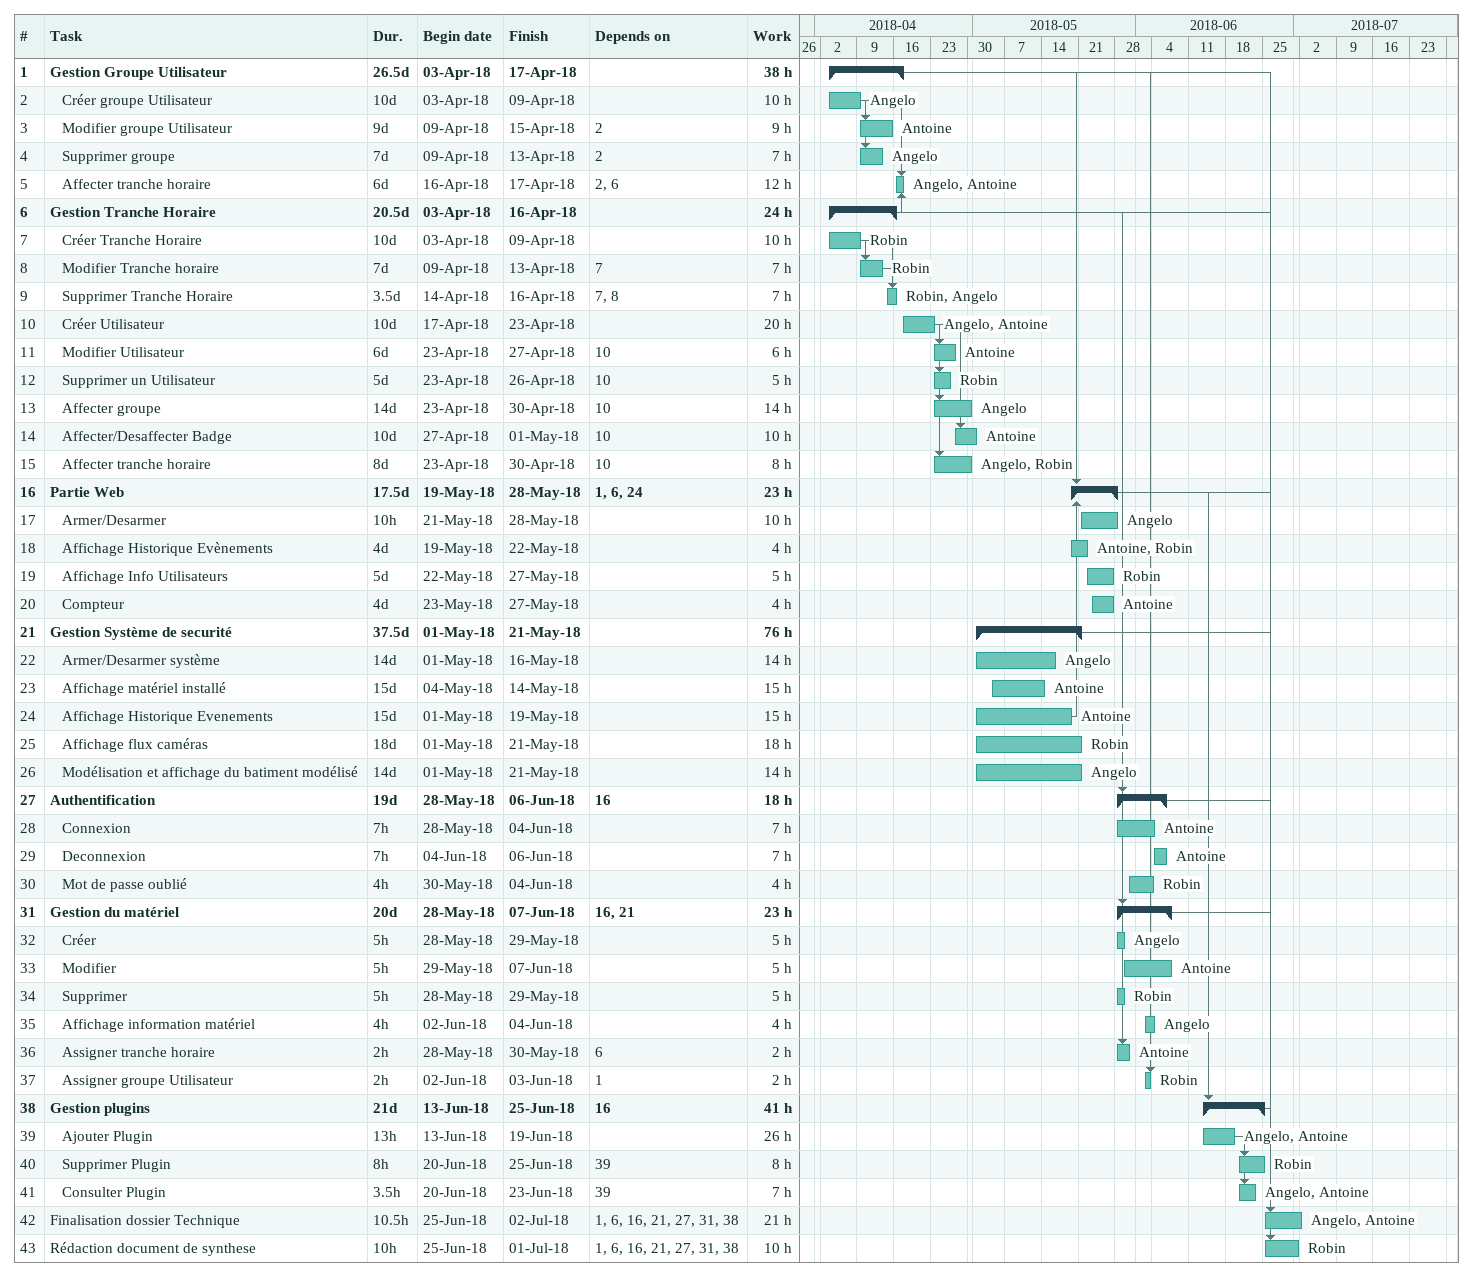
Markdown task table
| ID | Level | Task | Duration | Start | Finish | Predecessors | Resources | Work (h) |
|---|---|---|---|---|---|---|---|---|
| 1 | 1 | **Gestion Groupe Utilisateur** | 26.5d | 2018-04-03 | 2018-04-17 |  |  | 38 |
| 2 | 2 | Créer groupe Utilisateur | 10d | 2018-04-03 | 2018-04-09 |  | Angelo | 10 |
| 3 | 2 | Modifier groupe Utilisateur | 9d | 2018-04-09 | 2018-04-15 | 2 | Antoine | 9 |
| 4 | 2 | Supprimer groupe | 7d | 2018-04-09 | 2018-04-13 | 2 | Angelo | 7 |
| 5 | 2 | Affecter tranche horaire | 6d | 2018-04-16 | 2018-04-17 | 2, 6 | Angelo, Antoine | 12 |
| 6 | 1 | **Gestion Tranche Horaire** | 20.5d | 2018-04-03 | 2018-04-16 |  |  | 24 |
| 7 | 2 | Créer Tranche Horaire | 10d | 2018-04-03 | 2018-04-09 |  | Robin | 10 |
| 8 | 2 | Modifier Tranche horaire | 7d | 2018-04-09 | 2018-04-13 | 7 | Robin | 7 |
| 9 | 2 | Supprimer Tranche Horaire | 3.5d | 2018-04-14 | 2018-04-16 | 7, 8 | Robin, Angelo | 7 |
| 10 | 2 | Créer Utilisateur | 10d | 2018-04-17 | 2018-04-23 |  | Angelo, Antoine | 20 |
| 11 | 2 | Modifier Utilisateur | 6d | 2018-04-23 | 2018-04-27 | 10 | Antoine | 6 |
| 12 | 2 | Supprimer un Utilisateur | 5d | 2018-04-23 | 2018-04-26 | 10 | Robin | 5 |
| 13 | 2 | Affecter groupe | 14d | 2018-04-23 | 2018-04-30 | 10 | Angelo | 14 |
| 14 | 2 | Affecter/Desaffecter Badge | 10d | 2018-04-27 | 2018-05-01 | 10 | Antoine | 10 |
| 15 | 2 | Affecter tranche horaire | 8d | 2018-04-23 | 2018-04-30 | 10 | Angelo, Robin | 8 |
| 16 | 1 | **Partie Web** | 17.5d | 2018-05-19 | 2018-05-28 | 1, 6, 24 |  | 23 |
| 17 | 2 | Armer/Desarmer | 10h | 2018-05-21 | 2018-05-28 |  | Angelo | 10 |
| 18 | 2 | Affichage Historique Evènements | 4d | 2018-05-19 | 2018-05-22 |  | Antoine, Robin | 4 |
| 19 | 2 | Affichage Info Utilisateurs | 5d | 2018-05-22 | 2018-05-27 |  | Robin | 5 |
| 20 | 2 | Compteur | 4d | 2018-05-23 | 2018-05-27 |  | Antoine | 4 |
| 21 | 1 | **Gestion Système de securité** | 37.5d | 2018-05-01 | 2018-05-21 |  |  | 76 |
| 22 | 2 | Armer/Desarmer système | 14d | 2018-05-01 | 2018-05-16 |  | Angelo | 14 |
| 23 | 2 | Affichage matériel installé | 15d | 2018-05-04 | 2018-05-14 |  | Antoine | 15 |
| 24 | 2 | Affichage Historique Evenements | 15d | 2018-05-01 | 2018-05-19 |  | Antoine | 15 |
| 25 | 2 | Affichage flux caméras | 18d | 2018-05-01 | 2018-05-21 |  | Robin | 18 |
| 26 | 2 | Modélisation et affichage du batiment modélisé | 14d | 2018-05-01 | 2018-05-21 |  | Angelo | 14 |
| 27 | 1 | **Authentification** | 19d | 2018-05-28 | 2018-06-06 | 16 |  | 18 |
| 28 | 2 | Connexion | 7h | 2018-05-28 | 2018-06-04 |  | Antoine | 7 |
| 29 | 2 | Deconnexion | 7h | 2018-06-04 | 2018-06-06 |  | Antoine | 7 |
| 30 | 2 | Mot de passe oublié | 4h | 2018-05-30 | 2018-06-04 |  | Robin | 4 |
| 31 | 1 | **Gestion du matériel** | 20d | 2018-05-28 | 2018-06-07 | 16, 21 |  | 23 |
| 32 | 2 | Créer | 5h | 2018-05-28 | 2018-05-29 |  | Angelo | 5 |
| 33 | 2 | Modifier | 5h | 2018-05-29 | 2018-06-07 |  | Antoine | 5 |
| 34 | 2 | Supprimer | 5h | 2018-05-28 | 2018-05-29 |  | Robin | 5 |
| 35 | 2 | Affichage information matériel | 4h | 2018-06-02 | 2018-06-04 |  | Angelo | 4 |
| 36 | 2 | Assigner tranche horaire | 2h | 2018-05-28 | 2018-05-30 | 6 | Antoine | 2 |
| 37 | 2 | Assigner groupe Utilisateur | 2h | 2018-06-02 | 2018-06-03 | 1 | Robin | 2 |
| 38 | 1 | **Gestion plugins** | 21d | 2018-06-13 | 2018-06-25 | 16 |  | 41 |
| 39 | 2 | Ajouter Plugin | 13h | 2018-06-13 | 2018-06-19 |  | Angelo, Antoine | 26 |
| 40 | 2 | Supprimer Plugin | 8h | 2018-06-20 | 2018-06-25 | 39 | Robin | 8 |
| 41 | 2 | Consulter Plugin | 3.5h | 2018-06-20 | 2018-06-23 | 39 | Angelo, Antoine | 7 |
| 42 | 1 | Finalisation dossier Technique | 10.5h | 2018-06-25 | 2018-07-02 | 1, 6, 16, 21, 27, 31, 38 | Angelo, Antoine | 21 |
| 43 | 1 | Rédaction document de synthese | 10h | 2018-06-25 | 2018-07-01 | 1, 6, 16, 21, 27, 31, 38 | Robin | 10 |
